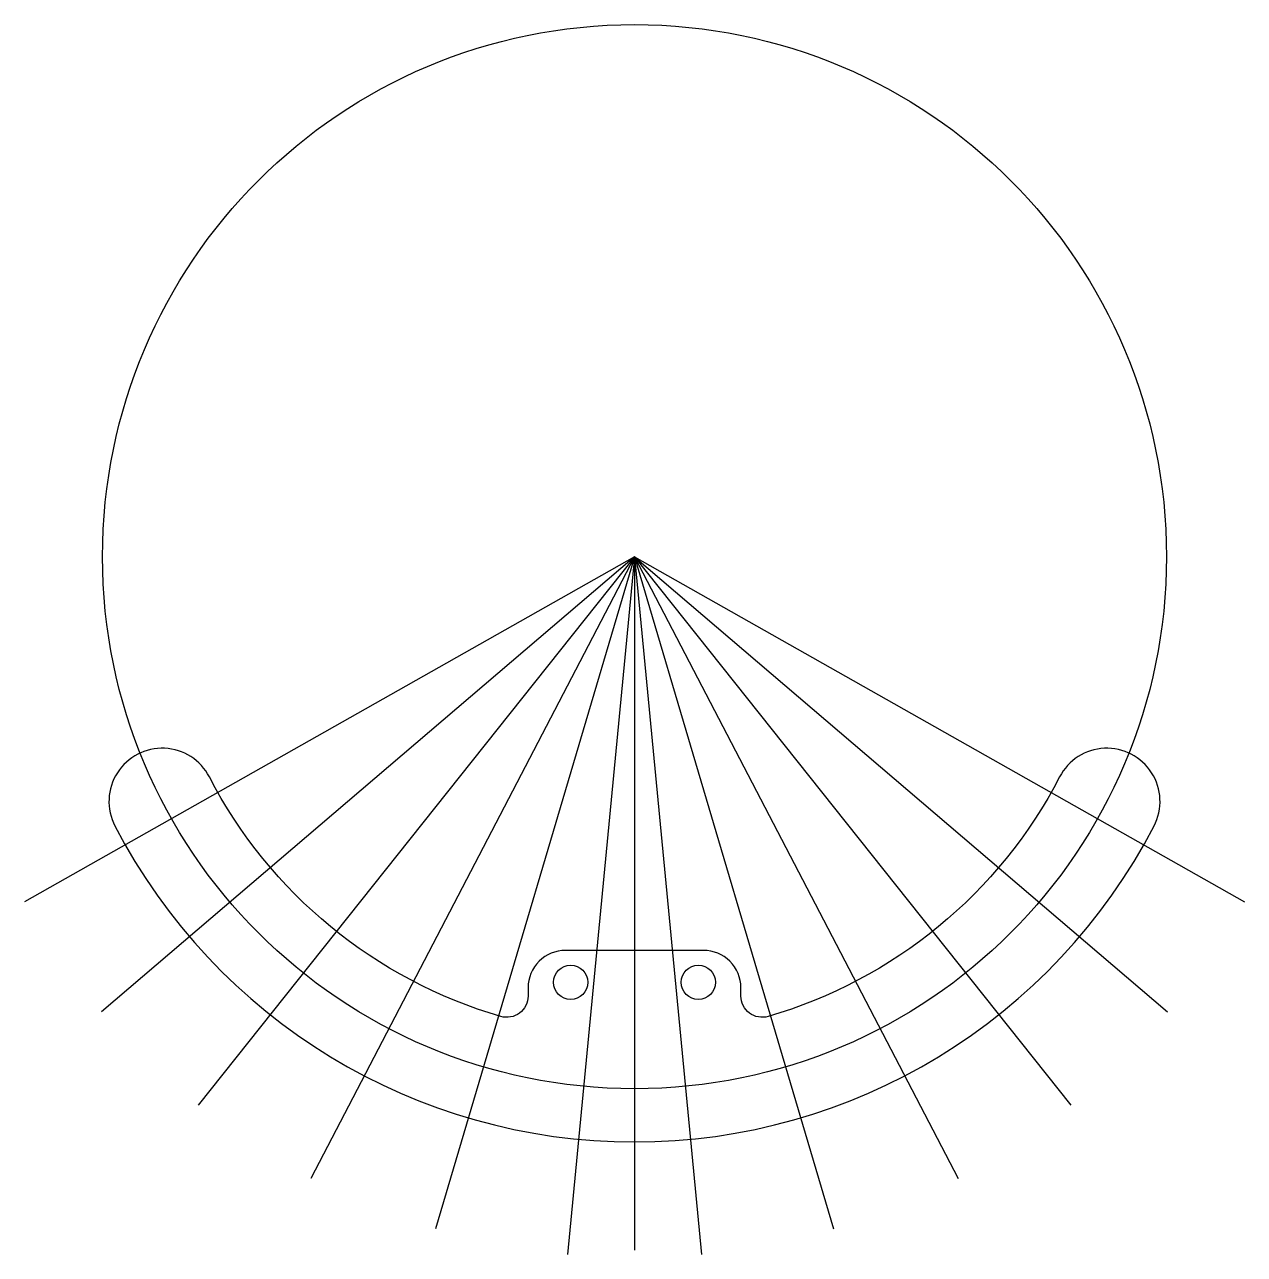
# Model space of a CAD drawing. Header units: millimetres. Extents: x -57 to 57, y -66 to 50.
import ezdxf

# ---------------------------------------------------------------- set-up
doc = ezdxf.new("R2010")
doc.units = ezdxf.units.MM
doc.layers.get('0').update_dxf_attribs({"linetype": 'CONTINUOUS'})

msp = doc.modelspace()

# ---------------------------------------------------------------- linework, layer by layer
for q in [(-57.33, -32.44), (-50.09, -42.78), (-41.01, -51.55), (-30.42, -58.43), (-18.71, -63.16), (-6.31, -65.57), (0, -65.16), (6.31, -65.57), (18.71, -63.16), (30.42, -58.43), (41.01, -51.55), (50.09, -42.78), (57.33, -32.44)]:
    msp.add_line((0, 0), q)
msp.add_lwpolyline([(10, -40.5, 0.414214), (6.5, -37), (-6.5, -37, 0.414214), (-10, -40.5), (-10, -41.29, -0.499697), (-12.56, -43.21, -0.205308), (-39.96, -20.7, 1), (-48.84, -25.3, 0.608164), (48.84, -25.3, 1), (39.96, -20.7, -0.205308), (12.56, -43.21, -0.499697), (10, -41.29)], format="xyb", close=True)
for centre, radius in [((0, 0), 50), ((-6, -40), 1.6), ((6, -40), 1.6)]:
    msp.add_circle(centre, radius)

doc.saveas('drawing.dxf')
